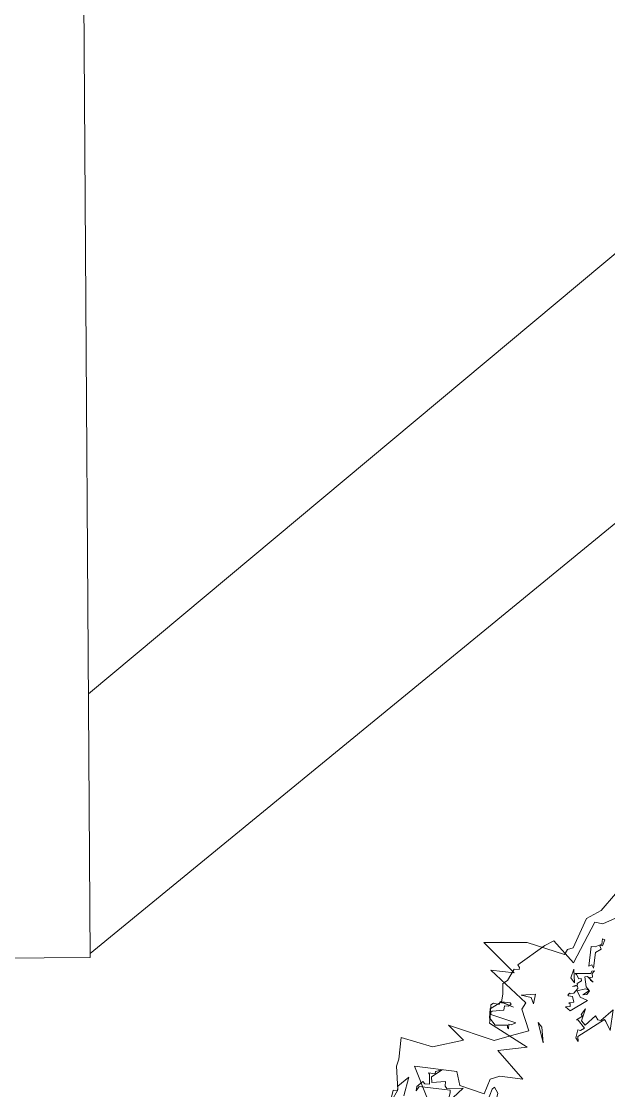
# Model space of a CAD drawing. Header units: metres. Extents: x -71 to 881, y -503 to 661.
# Drawn here: x 113.84 to 121.28, y -220.38 to -206.83 of the extents above; entities that cross this region are included whole.
import ezdxf

# ---------------------------------------------------------------- set-up
doc = ezdxf.new("R2010")
doc.units = ezdxf.units.M
doc.layers.add('04. Pisos', color=8, linetype='Continuous', lineweight=5)
doc.layers.add('ARBRE', color=100, linetype='Continuous', lineweight=13, true_color=0x00ff3f)

# ---------------------------------------------------------------- blocks, each defined once
blk = doc.blocks.new('WMF2', base_point=(0, 0.01))
at = {"color": 251, "lineweight": 0, "true_color": 0x636466}
for points in [[(213.62, -166.42), (215.13, -160.27), (217.5, -158.38), (210.72, -142.97), (221.5, -142.28), (222.26, -138.6), (222.84, -126.51), (221.75, -126.41), (221.24, -125.83), (222.46, -124.38), (220.76, -119.93), (220.93, -117.85), (217.92, -115.52), (216.01, -113.25), (211.75, -115.52), (215.09, -113.71), (215.69, -113.21), (216.23, -113.25), (216.29, -112.71), (215.78, -112.1), (217.44, -110.7), (217.53, -109.6), (213.13, -105.6), (212.64, -105.02), (197.13, -110.25), (202.88, -101.16), (188.84, -101.73), (195.03, -95.86), (196.4, -92.3), (193.55, -87.25), (201.48, -82.18), (206.17, -84.52), (217.5, -73.62), (205.76, -70.03)], [(220.92, -170.8), (219.49, -162.84), (220.49, -156.77), (215.08, -146.26), (215.94, -144.26), (215.12, -142.21), (227.2, -134.24), (237.13, -121.84), (221.43, -123.58), (227.53, -117.47), (210.08, -120.09), (209.21, -117.47), (201.41, -114.58), (204.04, -108.47), (206.64, -102.36), (221.47, -92.77), (213.62, -93.64), (218.84, -83.17), (228.67, -76.4), (223.08, -70.7), (221.59, -68.47), (214.46, -63.39), (212.7, -59.01)], [(213.13, -59.1), (215.47, -61.97), (214.27, -63.08), (215.5, -64.29), (215.56, -69.52), (211.34, -63.72)], [(211.1, -72.56), (210.01, -72.56), (208.8, -73.77), (211.73, -76.09), (212.35, -76.09), (210.51, -77.8), (211.1, -78.4), (210.01, -80.71), (210.51, -76.09), (208.8, -74.88), (205.88, -79.01), (204.66, -77.8), (203.56, -77.8), (200.04, -82.55), (199.42, -74.88), (201.73, -77.8), (202.34, -78.4), (210.51, -70.25), (210.01, -68.43), (211.1, -69.64), (211.1, -72.56), (211.1, -72.56)], [(193.06, -90.68), (193.06, -91.77), (190.63, -91.29), (189.54, -90.08), (190.15, -87.76), (188.32, -85.45), (190.63, -86.53), (193.06, -90.68), (193.06, -90.68)], [(216.62, -108.51), (216.01, -113.25), (213.7, -115.58), (213.1, -115.58), (213.1, -114.35), (214.19, -113.25), (213.1, -112.03), (215.41, -108.51), (215.41, -107.9), (214.8, -107.41), (206.64, -112.66), (207.25, -110.82), (207.86, -110.33), (206.64, -109.11), (207.25, -109.11), (207.86, -109.72), (210.77, -106.2), (214.19, -106.2), (216.62, -108.51), (216.62, -108.51)], [(194.63, -115.87), (201.7, -119.08), (199.51, -119.1), (194.63, -115.87), (194.63, -115.87)], [(208.1, -122), (210.46, -122.83), (213.34, -120.5), (210.43, -124.86), (208.1, -122), (208.1, -122)], [(190.5, -128.76), (189.64, -129.45), (189.46, -131.17), (193.19, -131.13), (193.65, -130.73), (193.32, -133.22), (194.17, -133.3), (194.78, -135.8), (192.24, -131.89), (190.15, -132.02), (190.49, -137.07), (188.78, -136.9), (187.93, -137.58), (188.18, -143.5), (182.86, -137.92), (186.5, -138.74), (187.36, -138.82), (188.57, -127.35), (187.03, -126.24), (188.66, -126.48), (190.5, -128.76), (190.5, -128.76)], [(198.96, -132.02), (199.76, -132.54), (200.36, -132.4), (199.38, -133.95), (201.26, -134.85), (202.39, -133.98), (202.72, -133.9), (202.93, -134.84), (202.59, -134.91), (201.88, -136.06), (202.37, -138.31), (203.19, -138.84), (204.17, -137.22), (203.51, -139.04), (203.93, -139.29), (203.69, -141.03), (204.43, -141.55), (204.96, -140.74), (206.69, -141.04), (207.29, -140.91), (203.63, -145.45), (204.17, -146.3), (203.66, -147.12), (203.34, -145.79), (202.2, -145.06), (202.72, -144.26), (201.92, -143.8), (200.66, -144.08), (203.6, -143.77), (204.12, -142.96), (200.96, -141), (198.96, -141.1), (198.59, -139.51), (199.36, -138.28), (199.2, -140.69), (199.61, -140.96), (200.47, -140.41), (201.83, -137.47), (199.42, -136.95), (196.65, -138.27), (197.74, -130.97), (199.93, -130.47), (198.96, -132.02), (198.96, -132.02)], [(208.87, -141.57), (204.74, -138.66), (207.06, -138.66), (208.87, -141.57), (208.87, -141.57)], [(208.96, -155.15), (209.4, -154.92), (209.63, -154.33), (208.3, -153.97), (208.67, -151.63), (204.64, -147.41), (205.96, -147.79), (206.24, -146.5), (211.37, -151.69), (210.33, -152.81), (209.63, -155.34), (210.96, -156.71), (210.11, -157.18), (208.96, -155.15), (208.96, -155.15)]]:
    blk.add_lwpolyline(points, dxfattribs=at)

msp = doc.modelspace()

# ---------------------------------------------------------------- linework, layer by layer
at = {"layer": '04. Pisos'}
for points in [[(271.608, -329.476), (324.775, -328.914), (324.032, -192.711), (114.552, -194.747), (114.709, -218.693), (92.831, -218.902), (93.348, -251.334)], [(151.787, -194.385), (144.911, -202.961), (139.435, -206.524), (133.839, -207.992), (124.805, -210.363), (120.059, -214.255), (114.709, -218.642)], [(147.519, -194.427), (145.001, -197.202), (141.24, -201.347), (135.229, -203.595), (130.205, -205.473), (125.722, -207.15), (123.274, -208.172), (114.687, -215.35)]]:
    msp.add_lwpolyline(points, dxfattribs=at)

# ---------------------------------------------------------------- block references
at = {"layer": 'ARBRE', "color": 251, "lineweight": 5, "true_color": 0x636466, "xscale": 0.03451886634015593, "yscale": 0.03451886634015593, "zscale": 0.03451886634015593, "rotation": 128.5771086415459}
msp.add_blockref('WMF2', (121.512, -227.525), dxfattribs=at)

doc.saveas('drawing.dxf')
